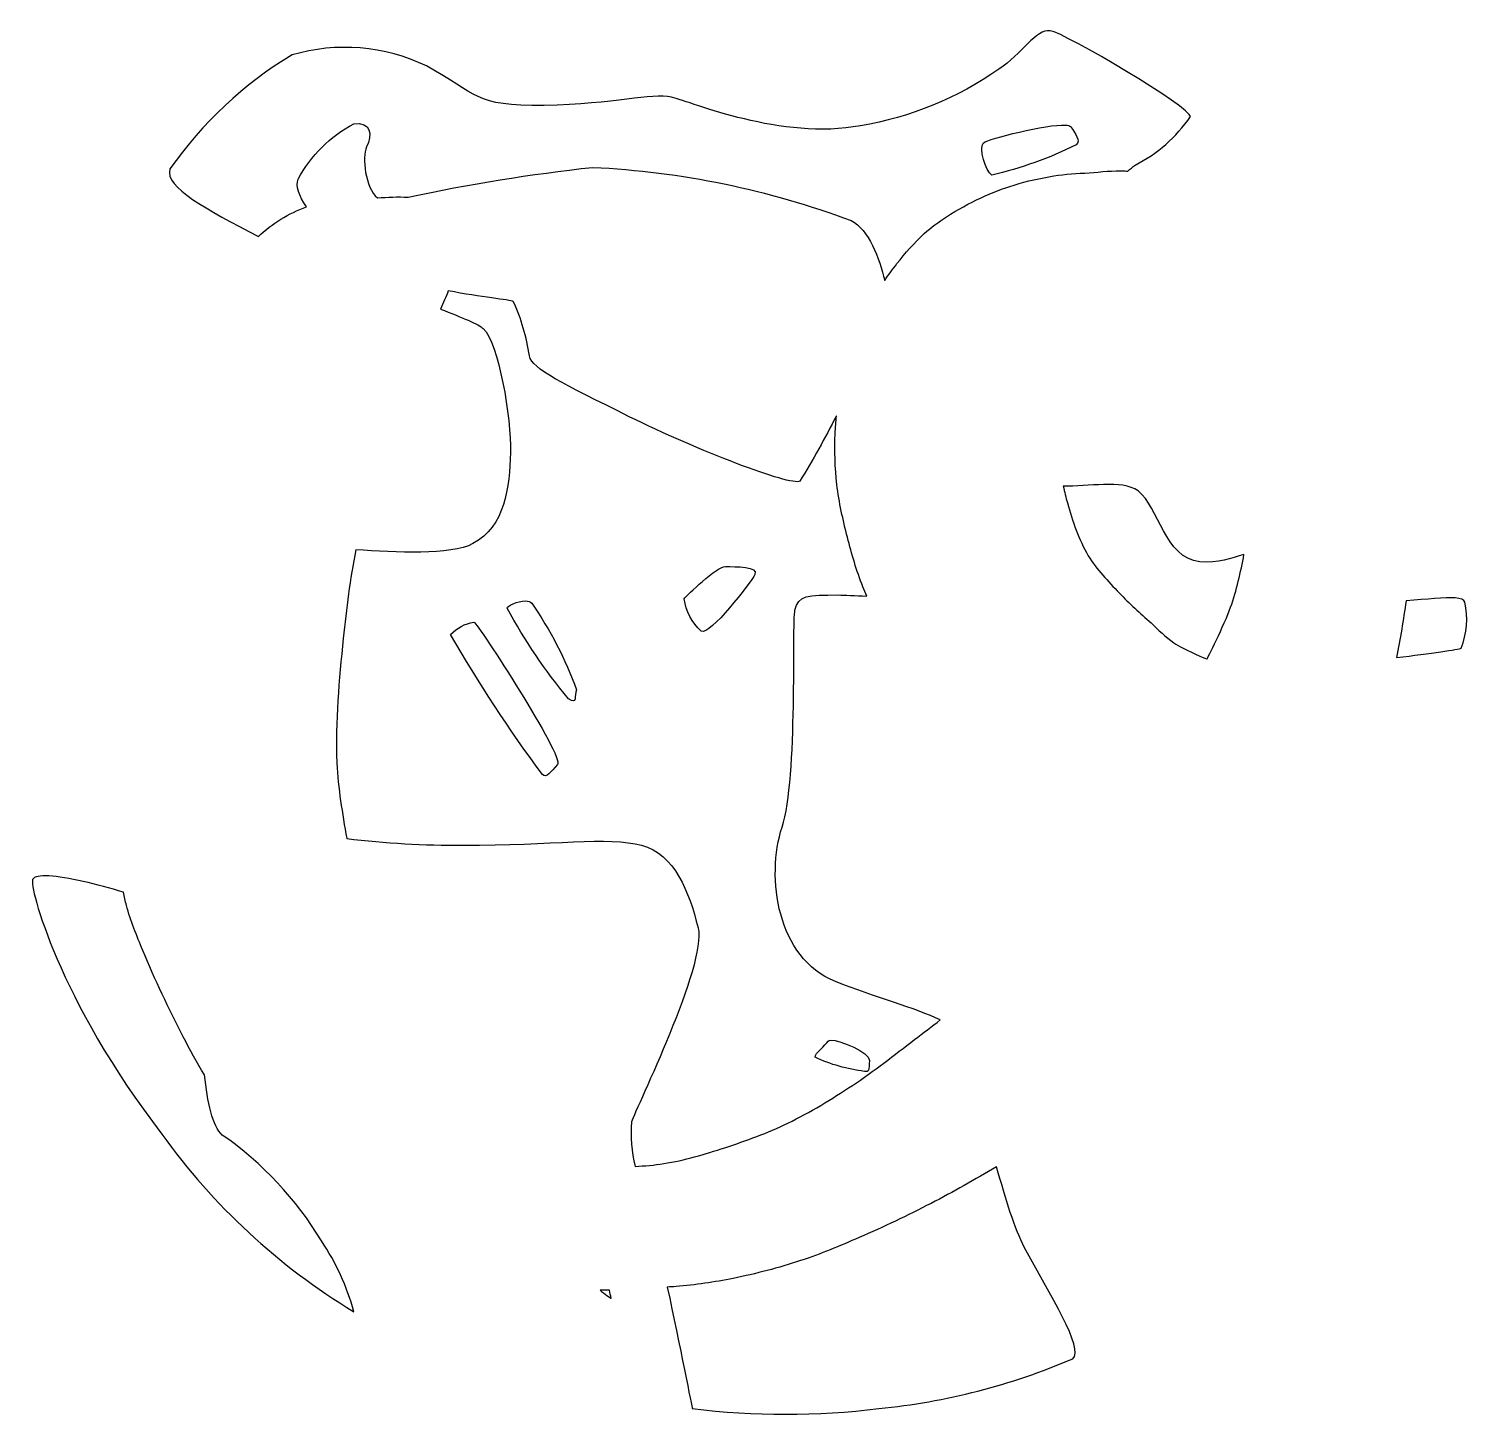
# Model space of a CAD drawing. Extents: x 122 to 399, y 113 to 380.
import ezdxf

# ---------------------------------------------------------------- set-up
doc = ezdxf.new("R2010")
doc.units = 0
doc.layers.add('Ebene_1', color=7, linetype='CONTINUOUS')

msp = doc.modelspace()

# ---------------------------------------------------------------- linework, layer by layer
at = {"layer": 'Ebene_1', "color": 7}
msp.add_lwpolyline([(318.33227, 379.27543), (318.33208, 379.27539)], dxfattribs=at)
for points in [[(321.27935, 361.1543)], [(202.80083, 329.33593)], [(328.5938, 292.16601)], [(256.01567, 276.40624)], [(217.61329, 269.81835)], [(396.08208, 270.38671)], [(207.71294, 265.74022)], [(126.09766, 217.0039)], [(276.23439, 185.48046)], [(308.04493, 161.18944)], [(233.72071, 137.50975)]]:
    msp.add_lwpolyline(points, close=True, dxfattribs=at)
for points in [[(318.33208, 379.27539), (315.60376, 379.64743), (312.93915, 374.81082), (308.47466, 371.89648)], [(345.24438, 362.78129), (345.67843, 364.33147), (321.06059, 378.90338), (318.33227, 379.27543)], [(198.59771, 372.51758), (190.55568, 376.385103), (181.36591, 377.135898), (172.80277, 374.625)], [(172.80277, 374.625), (163.543528, 369.050012), (155.558091, 361.592901), (149.36332, 352.73633)], [(221.23052, 364.95117), (207.52695, 364.76515), (208.64286, 367.06095), (198.59771, 372.51758)], [(308.47466, 371.89648), (300.552657, 366.337349), (291.483018, 362.628863), (281.9356, 361.04492)], [(245.66021, 366.50195), (241.62974, 367.43206), (234.93409, 365.13719), (221.23052, 364.95117)], [(281.9356, 361.04492), (266.80586, 358.13058), (249.69065, 365.57185), (245.66021, 366.50195)], [(334.64086, 353.48051), (338.910427, 355.626177), (342.560514, 358.827817), (345.24438, 362.78129)], [(173.9807, 350.752), (176.399468, 355.28586), (180.111345, 358.998419), (184.64476, 361.41802)], [(184.64476, 361.41802), (187.99315, 361.85207), (188.24137, 359.30945), (187.12524, 356.95317)], [(305.55864, 357.75977), (306.42674, 358.51934), (317.7883, 361.36793), (321.27935, 361.1543)], [(321.27935, 361.1543), (321.77807, 361.1238), (322.11627, 361.02988), (322.24028, 360.85938)], [(322.24028, 360.85938), (323.17039, 359.49522), (324.22362, 358.1308), (323.35552, 357.38672)], [(187.12524, 356.95317), (186.20081, 355.00161), (186.83621, 349.15533), (189.18579, 347.18364)], [(307.10943, 351.55859), (305.93129, 352.17866), (304.56652, 356.89167), (305.55864, 357.75977)], [(323.35552, 357.38672), (318.190208, 354.807168), (312.736587, 352.850734), (307.10943, 351.55859)], [(149.36332, 352.73633), (148.24366, 349.20056), (156.38385, 345.01248), (166.34184, 339.76561)], [(195.08618, 347.30278), (206.793399, 349.832345), (218.624568, 351.749665), (230.53149, 353.04693)], [(230.53149, 353.04693), (247.497625, 352.232329), (264.233365, 348.78014), (280.13696, 342.81449)], [(311.42993, 349.65435), (313.91353, 350.41226), (316.45734, 350.99233), (319.02172, 351.40044)], [(319.02172, 351.40044), (321.27142, 351.75846), (323.55594, 351.85249), (325.82836, 352.01177)], [(325.82836, 352.01177), (328.12382, 352.17266), (330.42459, 352.47267), (332.7229, 352.35943)], [(332.7229, 352.35943), (332.88776, 352.35143), (333.05047, 352.31613), (333.21508, 352.30473)], [(333.21508, 352.30473), (333.682431, 352.70615), (334.157786, 353.098156), (334.64086, 353.48051)], [(175.57445, 345.46879), (174.10888, 347.59812), (173.41721, 349.48979), (173.9807, 350.752)], [(305.06079, 347.21099), (307.12243, 348.17028), (309.25504, 348.99065), (311.42993, 349.65435)], [(166.34184, 339.76561), (168.96006, 342.2661), (172.1731, 344.22916), (175.56645, 345.46679)], [(175.56645, 345.46679), (175.56945, 345.46771), (175.57145, 345.46779), (175.57445, 345.46879)], [(189.18579, 347.18364), (191.15311, 347.33513), (193.12346, 347.43261), (195.08618, 347.30278)], [(298.42797, 343.54692), (300.54663, 344.92211), (302.7707, 346.14541), (305.06079, 347.21099)], [(280.13696, 342.81449), (283.48944, 341.16061), (285.54565, 335.48672), (286.57055, 331.33402)], [(294.15258, 340.3184), (295.47139, 341.52251), (296.93006, 342.57462), (298.42797, 343.54692)], [(288.91821, 334.55863), (290.51767, 336.60121), (292.23673, 338.56916), (294.15258, 340.3184)], [(286.57055, 331.33402), (287.31758, 332.43505), (288.09915, 333.51265), (288.91821, 334.55863)], [(202.80083, 329.33593), (202.29673, 328.16764), (201.78907, 327.00006), (201.29497, 325.83202)], [(215.27739, 327.31249), (214.6337, 327.6174), (209.04427, 328.13494), (202.80083, 329.33593)], [(218.377, 316.83397), (217.845519, 320.456034), (216.801877, 323.984163), (215.27739, 327.31249)], [(201.29497, 325.83202), (205.38346, 324.26485), (208.65814, 322.90277), (209.50982, 322.10546)], [(209.50982, 322.10546), (212.42414, 319.37714), (214.90482, 304.92968), (214.7188, 298.29491)], [(237.53716, 305.17772), (224.57768, 311.62647), (218.93506, 314.29169), (218.377, 316.83397)], [(270.27739, 292.77538), (268.54121, 291.84527), (250.49665, 298.729), (237.53716, 305.17772)], [(277.3106, 305.35937), (275.132804, 301.073737), (272.786571, 296.875801), (270.27739, 292.77538)], [(277.04888, 301.92382), (277.09798, 303.06917), (277.21381, 304.21426), (277.3106, 305.35937)], [(277.39849, 292.15038), (277.02188, 295.38845), (276.90915, 298.66692), (277.04888, 301.92382)], [(214.7188, 298.29491), (214.53277, 291.66016), (213.72614, 284.09496), (207.52544, 280.80858)], [(279.4063, 282.02733), (278.5582, 285.36123), (277.79589, 288.73333), (277.39849, 292.15038)], [(328.5938, 292.16601), (326.01176, 292.07951), (323.23158, 291.75477), (320.84575, 291.83007)], [(320.84575, 291.83007), (321.08614, 290.75091), (321.348, 289.67656), (321.64263, 288.61327)], [(335.19927, 290.91601), (333.66459, 292.07863), (331.24025, 292.25466), (328.5938, 292.16601)], [(347.04302, 277.33593), (340.22225, 278.14203), (339.29172, 287.81565), (335.19927, 290.91601)], [(321.64263, 288.61327), (322.61193, 285.11518), (323.80583, 281.61303), (325.6563, 278.49022)], [(282.3731, 272.51757), (281.1691, 275.61221), (280.22494, 278.80924), (279.4063, 282.02733)], [(185.05473, 279.61132), (183.93851, 273.99792), (183.20927, 268.30357), (182.63676, 262.60937)], [(207.52544, 280.80858), (203.22989, 278.53195), (192.70454, 279.14535), (185.05473, 279.61132)], [(248.07817, 270.20507), (248.57422, 270.88715), (254.27949, 276.40624), (256.01567, 276.40624)], [(256.01567, 276.40624), (257.87588, 276.40624), (262.46435, 276.40564), (261.65825, 274.85546)], [(325.6563, 278.49022), (327.23574, 275.82483), (329.46984, 273.59521), (331.58989, 271.33593)], [(355.54302, 278.70702), (353.09717, 278.08883), (350.61457, 276.91384), (347.04302, 277.33593)], [(352.96685, 268.58983), (354.11552, 271.87474), (354.92546, 275.27941), (355.54302, 278.70702)], [(261.65825, 274.85546), (260.85216, 273.30528), (252.91546, 263.01178), (251.36528, 264.0039)], [(269.34771, 268.03515), (269.96778, 270.94947), (271.70412, 270.94921), (277.7188, 270.94921)], [(277.7188, 270.94921), (278.68547, 270.94921), (281.07407, 270.83), (283.11919, 270.74022)], [(283.11919, 270.74022), (282.87562, 271.33508), (282.60571, 271.9197), (282.3731, 272.51757)], [(331.58989, 271.33593), (333.50506, 269.295), (335.62684, 267.4572), (337.69927, 265.57616)], [(214.09962, 268.40624), (214.00662, 268.82478), (216.11059, 269.83579), (217.61329, 269.81835)], [(225.88091, 250.98241), (221.401988, 256.397492), (217.456572, 262.232527), (214.09962, 268.40624)], [(217.61333, 269.81835), (218.11423, 269.81235), (218.54707, 269.69296), (218.8106, 269.39843)], [(218.8106, 269.39843), (222.376382, 264.224757), (225.272477, 258.620257), (227.42974, 252.71874)], [(251.36528, 264.0039), (249.576929, 265.622031), (248.413553, 267.816752), (248.07817, 270.20507)], [(266.86724, 226.36522), (269.96758, 235.91431), (268.72763, 265.12082), (269.34771, 268.03515)], [(348.42974, 258.64257), (348.42974, 258.64257), (351.7639, 265.14973), (352.96685, 268.58983)], [(386.64263, 269.82811), (386.16256, 266.17856), (385.50667, 262.5537), (384.84575, 258.93163)], [(396.08208, 270.38671), (394.10099, 270.52346), (390.64735, 270.11718), (386.64263, 269.82811)], [(397.94925, 269.58397), (397.80975, 270.08003), (397.14885, 270.31307), (396.08208, 270.38671)], [(397.20515, 260.71679), (398.325266, 263.533741), (398.584231, 266.619738), (397.94925, 269.58397)], [(203.2481, 263.38476), (204.448448, 264.624175), (206.012269, 265.449181), (207.71294, 265.74022)], [(207.71294, 265.74022), (208.45703, 265.49219), (225.13568, 239.75868), (223.77153, 238.39452)], [(337.69927, 265.57616), (339.12875, 264.27869), (340.45344, 262.83512), (342.0606, 261.76561)], [(182.63676, 262.60937), (181.83841, 254.66894), (181.06456, 246.672), (181.4141, 238.69921)], [(220.85747, 236.47265), (214.472309, 245.095356), (208.592645, 254.081149), (203.2481, 263.38476)], [(342.0606, 261.76561), (342.54296, 261.44463), (343.17715, 261.09177), (343.84966, 260.74413)], [(343.84966, 260.74413), (345.94146, 259.67078), (348.42974, 258.64257), (348.42974, 258.64257)], [(384.84575, 258.93163), (391.33026, 259.73997), (396.82605, 260.47985), (397.20515, 260.71679)], [(227.42974, 252.71874), (226.87168, 251.60261), (227.67912, 249.80427), (225.88091, 250.98241)], [(181.4141, 238.69921), (181.6276, 233.82962), (182.46412, 229.01326), (183.30668, 224.20311)], [(223.77153, 238.39452), (222.40739, 237.03037), (221.66356, 235.66656), (220.85747, 236.47265)], [(183.30668, 224.20311), (190.702894, 223.285406), (198.150776, 222.847643), (205.60357, 222.89257)], [(205.60357, 222.89257), (222.84153, 222.89257), (233.50786, 224.62877), (239.89458, 222.89257)], [(277.09771, 196.72655), (265.87443, 201.19107), (263.76688, 216.81613), (266.86724, 226.36522)], [(239.89458, 222.89257), (246.2813, 221.15636), (249.00798, 214.02632), (250.74419, 207.01952)], [(123.00977, 216.3203), (122.26569, 215.14217), (128.03224, 193.0679), (147.8125, 167.45897)], [(126.09766, 217.0039), (124.44478, 217.0843), (123.3043, 216.89387), (123.00977, 216.3203)], [(140.42383, 213.88085), (135.42904, 215.41883), (129.63675, 216.83171), (126.09766, 217.0039)], [(141.00977, 211.34765), (140.78497, 212.18528), (140.61376, 213.0353), (140.42383, 213.88085)], [(144.15234, 202.70897), (142.97757, 205.539), (141.80398, 208.3882), (141.00977, 211.34765)], [(250.74419, 207.01952), (252.48039, 200.01273), (238.77685, 172.35673), (237.97075, 169.81444)], [(151.91797, 186.1289), (149.11331, 191.5491), (146.4921, 197.07247), (144.15234, 202.70897)], [(297.24224, 189.35546), (292.52785, 191.63996), (284.75123, 193.68206), (277.09771, 196.72655)], [(292.32036, 185.60546), (293.96031, 186.85485), (295.60297, 188.10359), (297.24224, 189.35546)], [(156.00781, 178.85546), (154.48717, 181.18212), (153.19608, 183.65886), (151.91797, 186.1289)], [(273.19142, 182.21679), (273.19142, 182.96088), (275.17632, 184.4483), (275.73439, 185.3164)], [(275.73439, 185.3164), (275.80409, 185.42491), (275.97921, 185.47719), (276.23439, 185.48046)], [(276.23439, 185.48046), (278.02059, 185.50336), (283.66993, 183.16913), (283.66993, 181.59569)], [(280.36528, 176.79101), (284.50088, 179.51311), (288.38204, 182.60502), (292.32036, 185.60546)], [(282.6797, 179.48827), (279.391502, 179.88513), (276.188135, 180.806314), (273.19142, 182.21679)], [(283.66993, 181.59569), (283.48391, 179.67349), (283.67193, 179.30225), (282.6797, 179.48827)], [(159.4082, 167.27343), (157.52159, 168.94236), (156.53655, 173.55245), (156.00781, 178.85546)], [(267.97466, 169.54882), (272.28111, 171.63228), (276.36928, 174.16077), (280.36528, 176.79101)], [(237.97075, 169.81444), (237.773593, 166.941869), (238.005969, 164.055956), (238.66021, 161.25194)], [(255.91021, 164.83788), (260.01733, 166.16814), (264.08839, 167.66864), (267.97466, 169.54882)], [(147.8125, 167.45897), (157.656422, 153.716594), (170.186589, 142.114663), (184.64453, 133.35546)], [(178.44531, 146.93358), (173.609075, 154.983257), (167.120623, 161.915724), (159.4082, 167.27343)], [(244.15239, 161.78319), (248.15437, 162.40092), (252.05786, 163.59014), (255.91021, 164.83788)], [(238.66021, 161.25194), (240.50078, 161.33454), (242.33657, 161.50291), (244.15239, 161.78319)], [(308.04493, 161.18944), (303.92401, 158.71526), (299.7327, 156.35457), (295.46485, 154.14452)], [(313.37306, 145.75585), (311.58932, 149.1175), (309.77028, 155.02408), (308.04493, 161.18944)], [(295.46485, 154.14452), (290.94739, 151.8052), (286.34378, 149.62646), (281.67774, 147.5996)], [(184.64453, 133.35546), (183.348097, 138.194932), (181.252896, 142.78404), (178.44531, 146.93358)], [(281.67774, 147.5996), (277.97681, 145.99196), (274.25385, 144.4084), (270.41993, 143.15038)], [(322.67384, 124.30272), (324.96811, 126.22495), (318.20961, 136.64082), (313.37306, 145.75585)], [(270.41993, 143.15038), (266.1901, 141.76244), (261.86904, 140.62968), (257.50587, 139.74608)], [(246.51173, 138.17577), (245.9573, 138.12937), (245.39884, 138.11757), (244.84376, 138.07421)], [(257.50587, 139.74608), (253.87762, 139.01131), (250.20074, 138.48446), (246.51173, 138.17577)], [(233.72071, 137.50976), (233.12161, 137.50076), (232.5228, 137.48826), (231.92384, 137.48826)], [(231.92384, 137.48826), (232.70397, 136.90273), (233.99043, 135.89646), (234.06446, 135.89646)], [(234.06446, 135.89646), (233.961695, 136.436674), (233.847084, 136.974567), (233.72071, 137.50975)], [(244.84376, 138.07421), (247.2431, 126.93721), (249.62892, 114.75194), (249.62892, 114.75194)], [(285.46876, 114.75194), (298.285859, 116.014384), (310.833468, 119.235435), (322.67384, 124.30272)], [(249.62892, 114.75194), (261.530561, 113.285977), (273.567119, 113.285977), (285.46876, 114.75194)]]:
    msp.add_open_spline(points, degree=3, dxfattribs=at)

doc.saveas('drawing.dxf')
